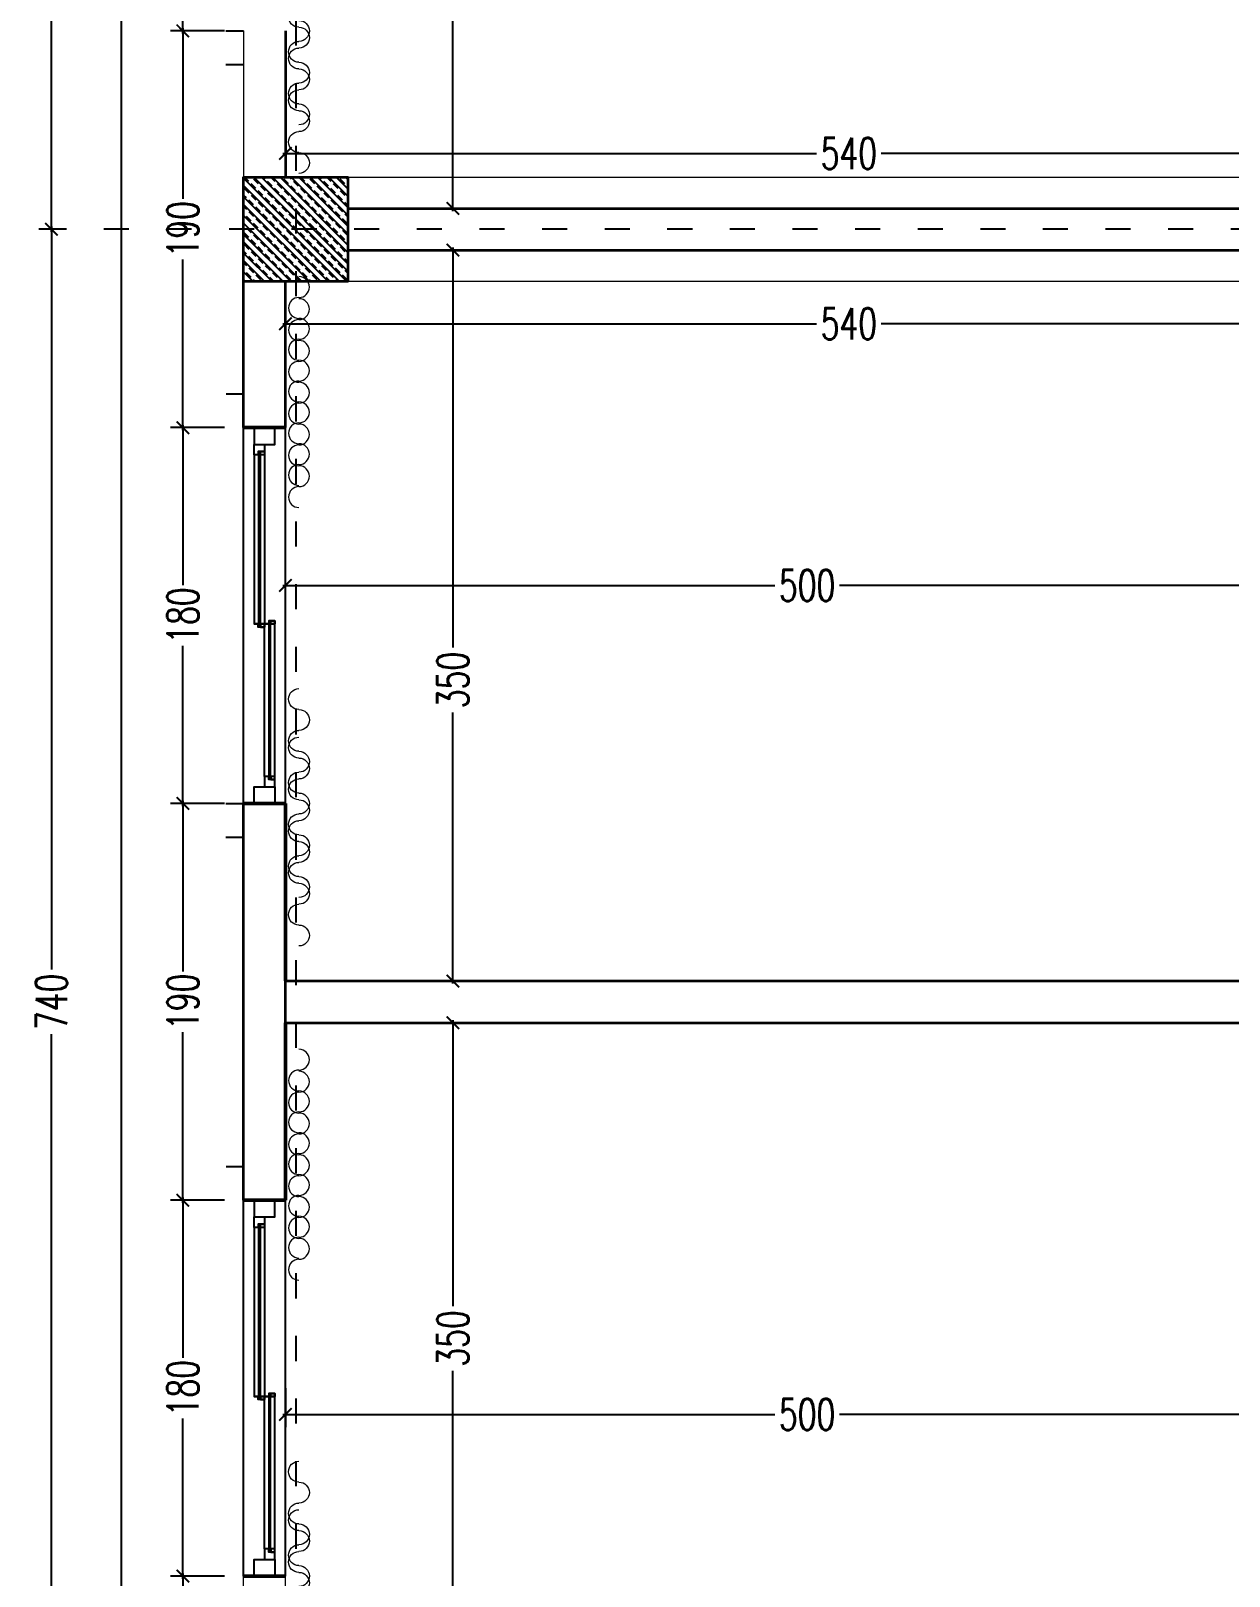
# Model space of a CAD drawing. Header units: centimetres. Extents: x -3207095 to 15275363, y -32656 to 4798027.
# Drawn here: x 693181 to 693756, y 4470093 to 4470833 of the extents above; entities that cross this region are included whole.
import ezdxf

# ---------------------------------------------------------------- set-up
doc = ezdxf.new("R2010")
doc.units = ezdxf.units.CM
doc.linetypes.add('ACAD_ISO03W100', pattern=[30, 12, -18])
doc.linetypes.add('DUZ', pattern=[500, 500])
doc.layers.get('0').update_dxf_attribs({"color": 1, "linetype": 'DUZ'})
for name, color, linetype in [('AGAC', 116, 'Continuous'), ('DIM', 1, 'DUZ'), ('KOLTAR_F', 145, 'Continuous'), ('PEN', 161, 'Continuous'), ('söve', 26, 'DUZ')]:
    doc.layers.add(name, color=color, linetype=linetype)
for name, color, linetype, lineweight in [('cam', 143, 'Continuous', 20), ('DUV', 220, 'Continuous', 50), ('DUVAR', 7, 'Continuous', 35), ('FE_PERDE', 205, 'Continuous', 15), ('gor25', 142, 'Continuous', 25), ('iç duvar', 7, 'Continuous', 50), ('KOLON_F', 3, 'Continuous', 35)]:
    doc.layers.add(name, color=color, linetype=linetype, lineweight=lineweight)
doc.styles.add('DIM', font='ROMANSTW.SHX', dxfattribs={"width": 0.7})
doc.dimstyles.new('1_100', dxfattribs={"dimtxt": 15, "dimasz": 6, "dimexe": 6, "dimexo": 0, "dimgap": 2, "dimtad": 0, "dimdec": 1, "dimzin": 11, "dimdsep": 46, "dimtxsty": 'DIM', "dimblk": 'ARCHTICK', "dimcen": 3, "dimdle": 1.25, "dimclrt": 2, "dimadec": 0, "dimazin": 0, "dimtfac": 1.25, "dimtdec": 1, "dimtix": 1, "dimtofl": 0, "dimtmove": 1, "dimatfit": 3, "dimldrblk": 'ARCHTICK', "dimfxl": 20, "dimfxlon": 1, "dimtolj": 1, "dimtzin": 0, "dimarcsym": 0})
pattern_1 = [(135, (5197695.835, 3810129.321), (-4.4901280605, -4.4901280605), []), (135, (5197695.835, 3810133.811), (-4.4901280605, -4.4901280605), [3.175, -1.5875])]
pattern_2 = [(135, (5198435.835, 3810129.321), (-4.4901280605, -4.4901280605), []), (135, (5198435.835, 3810133.811), (-4.4901280605, -4.4901280605), [3.175, -1.5875])]

# ---------------------------------------------------------------- blocks, each defined once
blk = doc.blocks.new('GEN_BLOCK00601')
at = {"linetype": 'Continuous', "ltscale": 50}
for centre, start, end in [((50, 50), 0, 180), ((250, 50), 0, 180), ((450, 50), 0, 180), ((650, 50), 0, 180), ((850, 50), 0, 180), ((150, 50), 180, 0), ((350, 50), 180, 0), ((550, 50), 180, 0), ((750, 50), 180, 0), ((950, 50), 180, 0)]:
    blk.add_arc(centre, 50, start, end, dxfattribs=at)
for tag in ['Sfb', 'FLOOR']:
    blk.add_attdef(tag, (0, 0), '', height=1)
blk = doc.blocks.new('_ArchTick')
at = {"color": 0, "linetype": 'ByBlock', "const_width": 0.15}
blk.add_lwpolyline([(-0.5, -0.5), (0.5, 0.5)], dxfattribs=at)
blk = doc.blocks.new('*D1066')
at = {"layer": 'Defpoints', "color": 0, "linetype": 'Continuous', "lineweight": 5, "transparency": 16777216}
for p in [(693254.26, 4471012.8), (693283.37, 4471012.8), (693283.37, 4470832.8)]:
    blk.add_point(p, dxfattribs=at)
at = {"layer": 'DIM', "color": 0, "linetype": 'Continuous', "lineweight": -2, "transparency": 16777216}
for p, q in [((693254.26, 4471014.05), (693254.26, 4470937.3)), ((693274.26, 4471012.8), (693248.26, 4471012.8)), ((693254.26, 4470831.55), (693254.26, 4470908.3)), ((693274.26, 4470832.8), (693248.26, 4470832.8))]:
    blk.add_line(p, q, dxfattribs=at)
at = {"layer": 'DIM', "color": 0, "linetype": 'Continuous', "lineweight": -2, "transparency": 16777216, "xscale": 6, "yscale": 6, "zscale": 6}
for p, rotation in [((693254.26, 4471012.8), 90), ((693254.26, 4470832.8), 270)]:
    blk.add_blockref('_ArchTick', p, dxfattribs=dict(at, rotation=rotation))
at = {"layer": 'DIM', "color": 2, "linetype": 'Continuous', "lineweight": 5, "transparency": 16777216, "insert": (693254.26, 4470922.8), "char_height": 15, "attachment_point": 5, "rotation": 90, "style": 'DIM'}
blk.add_mtext('\\A1;180', dxfattribs=at)
blk = doc.blocks.new('*D1067')
at = {"layer": 'Defpoints', "color": 0, "linetype": 'Continuous', "lineweight": 5, "transparency": 16777216}
for p in [(693283.37, 4470832.8), (693254.26, 4470642.8), (693283.37, 4470642.8)]:
    blk.add_point(p, dxfattribs=at)
at = {"layer": 'DIM', "color": 0, "linetype": 'Continuous', "lineweight": -2, "transparency": 16777216}
for p, q in [((693274.26, 4470832.8), (693248.26, 4470832.8)), ((693254.26, 4470834.05), (693254.26, 4470752.3)), ((693254.26, 4470641.55), (693254.26, 4470723.3)), ((693274.26, 4470642.8), (693248.26, 4470642.8))]:
    blk.add_line(p, q, dxfattribs=at)
at = {"layer": 'DIM', "color": 0, "linetype": 'Continuous', "lineweight": -2, "transparency": 16777216, "xscale": 6, "yscale": 6, "zscale": 6}
for p, rotation in [((693254.26, 4470832.8), 90), ((693254.26, 4470642.8), 270)]:
    blk.add_blockref('_ArchTick', p, dxfattribs=dict(at, rotation=rotation))
at = {"layer": 'DIM', "color": 2, "linetype": 'Continuous', "lineweight": 5, "transparency": 16777216, "insert": (693254.26, 4470737.8), "char_height": 15, "attachment_point": 5, "rotation": 90, "style": 'DIM'}
blk.add_mtext('\\A1;190', dxfattribs=at)
blk = doc.blocks.new('*D1068')
at = {"layer": 'Defpoints', "color": 0, "linetype": 'Continuous', "lineweight": 5, "transparency": 16777216}
for p in [(693254.26, 4470642.8), (693283.37, 4470642.8), (693283.37, 4470462.8)]:
    blk.add_point(p, dxfattribs=at)
at = {"layer": 'DIM', "color": 0, "linetype": 'Continuous', "lineweight": -2, "transparency": 16777216}
for p, q in [((693254.26, 4470644.05), (693254.26, 4470567.3)), ((693274.26, 4470642.8), (693248.26, 4470642.8)), ((693254.26, 4470461.55), (693254.26, 4470538.3)), ((693274.26, 4470462.8), (693248.26, 4470462.8))]:
    blk.add_line(p, q, dxfattribs=at)
at = {"layer": 'DIM', "color": 0, "linetype": 'Continuous', "lineweight": -2, "transparency": 16777216, "xscale": 6, "yscale": 6, "zscale": 6}
for p, rotation in [((693254.26, 4470642.8), 90), ((693254.26, 4470462.8), 270)]:
    blk.add_blockref('_ArchTick', p, dxfattribs=dict(at, rotation=rotation))
at = {"layer": 'DIM', "color": 2, "linetype": 'Continuous', "lineweight": 5, "transparency": 16777216, "insert": (693254.26, 4470552.8), "char_height": 15, "attachment_point": 5, "rotation": 90, "style": 'DIM'}
blk.add_mtext('\\A1;180', dxfattribs=at)
blk = doc.blocks.new('*D1069')
at = {"layer": 'Defpoints', "color": 0, "linetype": 'Continuous', "lineweight": 5, "transparency": 16777216}
for p in [(693254.26, 4470462.8), (693283.37, 4470462.8), (693283.37, 4470272.8)]:
    blk.add_point(p, dxfattribs=at)
at = {"layer": 'DIM', "color": 0, "linetype": 'Continuous', "lineweight": -2, "transparency": 16777216}
for p, q in [((693274.26, 4470462.8), (693248.26, 4470462.8)), ((693254.26, 4470464.05), (693254.26, 4470382.3)), ((693254.26, 4470271.55), (693254.26, 4470353.3)), ((693274.26, 4470272.8), (693248.26, 4470272.8))]:
    blk.add_line(p, q, dxfattribs=at)
at = {"layer": 'DIM', "color": 0, "linetype": 'Continuous', "lineweight": -2, "transparency": 16777216, "xscale": 6, "yscale": 6, "zscale": 6}
for p, rotation in [((693254.26, 4470462.8), 90), ((693254.26, 4470272.8), 270)]:
    blk.add_blockref('_ArchTick', p, dxfattribs=dict(at, rotation=rotation))
at = {"layer": 'DIM', "color": 2, "linetype": 'Continuous', "lineweight": 5, "transparency": 16777216, "insert": (693254.26, 4470367.8), "char_height": 15, "attachment_point": 5, "rotation": 90, "style": 'DIM'}
blk.add_mtext('\\A1;190', dxfattribs=at)
blk = doc.blocks.new('*D1070')
at = {"layer": 'Defpoints', "color": 0, "linetype": 'Continuous', "lineweight": 5, "transparency": 16777216}
for p in [(693254.26, 4470272.8), (693283.37, 4470272.8), (693283.37, 4470092.8)]:
    blk.add_point(p, dxfattribs=at)
at = {"layer": 'DIM', "color": 0, "linetype": 'Continuous', "lineweight": -2, "transparency": 16777216}
for p, q in [((693254.26, 4470274.05), (693254.26, 4470197.3)), ((693274.26, 4470272.8), (693248.26, 4470272.8)), ((693254.26, 4470091.55), (693254.26, 4470168.3)), ((693274.26, 4470092.8), (693248.26, 4470092.8))]:
    blk.add_line(p, q, dxfattribs=at)
at = {"layer": 'DIM', "color": 0, "linetype": 'Continuous', "lineweight": -2, "transparency": 16777216, "xscale": 6, "yscale": 6, "zscale": 6}
for p, rotation in [((693254.26, 4470272.8), 90), ((693254.26, 4470092.8), 270)]:
    blk.add_blockref('_ArchTick', p, dxfattribs=dict(at, rotation=rotation))
at = {"layer": 'DIM', "color": 2, "linetype": 'Continuous', "lineweight": 5, "transparency": 16777216, "insert": (693254.26, 4470182.8), "char_height": 15, "attachment_point": 5, "rotation": 90, "style": 'DIM'}
blk.add_mtext('\\A1;180', dxfattribs=at)
blk = doc.blocks.new('*D1071')
at = {"layer": 'Defpoints', "color": 0, "linetype": 'Continuous', "lineweight": 5, "transparency": 16777216}
for p in [(693254.26, 4470092.8), (693283.37, 4470092.8), (693283.37, 4469902.8)]:
    blk.add_point(p, dxfattribs=at)
at = {"layer": 'DIM', "color": 0, "linetype": 'Continuous', "lineweight": -2, "transparency": 16777216}
for p, q in [((693274.26, 4470092.8), (693248.26, 4470092.8)), ((693254.26, 4470094.05), (693254.26, 4470012.3)), ((693254.26, 4469901.55), (693254.26, 4469983.3)), ((693274.26, 4469902.8), (693248.26, 4469902.8))]:
    blk.add_line(p, q, dxfattribs=at)
at = {"layer": 'DIM', "color": 0, "linetype": 'Continuous', "lineweight": -2, "transparency": 16777216, "xscale": 6, "yscale": 6, "zscale": 6}
for p, rotation in [((693254.26, 4470092.8), 90), ((693254.26, 4469902.8), 270)]:
    blk.add_blockref('_ArchTick', p, dxfattribs=dict(at, rotation=rotation))
at = {"layer": 'DIM', "color": 2, "linetype": 'Continuous', "lineweight": 5, "transparency": 16777216, "insert": (693254.26, 4469997.8), "char_height": 15, "attachment_point": 5, "rotation": 90, "style": 'DIM'}
blk.add_mtext('\\A1;190', dxfattribs=at)
blk = doc.blocks.new('*D1077')
at = {"layer": 'Defpoints', "color": 0, "linetype": 'Continuous', "lineweight": 5, "transparency": 16777216}
for p in [(693198.44, 4471477.8), (693191.26, 4470737.8), (693198.44, 4470737.8)]:
    blk.add_point(p, dxfattribs=at)
at = {"layer": 'DIM', "color": 0, "linetype": 'Continuous', "lineweight": -2, "transparency": 16777216}
for p, q in [((693198.44, 4471477.8), (693185.26, 4471477.8)), ((693191.26, 4471479.05), (693191.26, 4471123.3)), ((693191.26, 4470736.55), (693191.26, 4471092.3)), ((693198.44, 4470737.8), (693185.26, 4470737.8))]:
    blk.add_line(p, q, dxfattribs=at)
at = {"layer": 'DIM', "color": 0, "linetype": 'Continuous', "lineweight": -2, "transparency": 16777216, "xscale": 6, "yscale": 6, "zscale": 6}
for p, rotation in [((693191.26, 4471477.8), 90), ((693191.26, 4470737.8), 270)]:
    blk.add_blockref('_ArchTick', p, dxfattribs=dict(at, rotation=rotation))
at = {"layer": 'DIM', "color": 2, "linetype": 'Continuous', "lineweight": 5, "transparency": 16777216, "insert": (693191.26, 4471107.8), "char_height": 15, "attachment_point": 5, "rotation": 90, "style": 'DIM'}
blk.add_mtext('\\A1;740', dxfattribs=at)
blk = doc.blocks.new('*D1078')
at = {"layer": 'Defpoints', "color": 0, "linetype": 'Continuous', "lineweight": 5, "transparency": 16777216}
for p in [(693198.44, 4470737.8), (693191.26, 4469997.8), (693198.44, 4469997.8)]:
    blk.add_point(p, dxfattribs=at)
at = {"layer": 'DIM', "color": 0, "linetype": 'Continuous', "lineweight": -2, "transparency": 16777216}
for p, q in [((693198.44, 4470737.8), (693185.26, 4470737.8)), ((693191.26, 4470739.05), (693191.26, 4470383.3)), ((693191.26, 4469996.55), (693191.26, 4470352.3)), ((693198.44, 4469997.8), (693185.26, 4469997.8))]:
    blk.add_line(p, q, dxfattribs=at)
at = {"layer": 'DIM', "color": 0, "linetype": 'Continuous', "lineweight": -2, "transparency": 16777216, "xscale": 6, "yscale": 6, "zscale": 6}
for p, rotation in [((693191.26, 4470737.8), 90), ((693191.26, 4469997.8), 270)]:
    blk.add_blockref('_ArchTick', p, dxfattribs=dict(at, rotation=rotation))
at = {"layer": 'DIM', "color": 2, "linetype": 'Continuous', "lineweight": 5, "transparency": 16777216, "insert": (693191.26, 4470367.8), "char_height": 15, "attachment_point": 5, "rotation": 90, "style": 'DIM'}
blk.add_mtext('\\A1;740', dxfattribs=at)
blk = doc.blocks.new('*D1081')
at = {"layer": 'Defpoints', "color": 0, "linetype": 'Continuous', "lineweight": 5, "transparency": 16777216}
for p in [(693224.8, 4472542.8), (693248.26, 4472542.8), (693248.26, 4469602.8)]:
    blk.add_point(p, dxfattribs=at)
at = {"layer": 'DIM', "color": 0, "linetype": 'Continuous', "lineweight": -2, "transparency": 16777216}
for p, q in [((693244.8, 4472542.8), (693218.8, 4472542.8)), ((693224.8, 4472544.05), (693224.8, 4471093.3)), ((693224.8, 4469601.55), (693224.8, 4471052.3)), ((693244.8, 4469602.8), (693218.8, 4469602.8))]:
    blk.add_line(p, q, dxfattribs=at)
at = {"layer": 'DIM', "color": 0, "linetype": 'Continuous', "lineweight": -2, "transparency": 16777216, "xscale": 6, "yscale": 6, "zscale": 6}
for p, rotation in [((693224.8, 4472542.8), 90), ((693224.8, 4469602.8), 270)]:
    blk.add_blockref('_ArchTick', p, dxfattribs=dict(at, rotation=rotation))
at = {"layer": 'DIM', "color": 2, "linetype": 'Continuous', "lineweight": 5, "transparency": 16777216, "insert": (693224.8, 4471072.8), "char_height": 15, "attachment_point": 5, "rotation": 90, "style": 'DIM'}
blk.add_mtext('\\A1;2940', dxfattribs=at)
blk = doc.blocks.new('*D1170')
at = {"layer": 'Defpoints', "color": 0, "linetype": 'Continuous', "lineweight": 5, "transparency": 16777216}
for p in [(693333.37, 4471097.8), (693344.2, 4470747.8), (693383.64, 4470747.8)]:
    blk.add_point(p, dxfattribs=at)
at = {"layer": 'DIM', "color": 0, "linetype": 'Continuous', "lineweight": -2, "transparency": 16777216}
for p, q in [((693363.64, 4471097.8), (693389.64, 4471097.8)), ((693383.64, 4471099.05), (693383.64, 4470968.96)), ((693383.64, 4470746.55), (693383.64, 4470937.96)), ((693363.64, 4470747.8), (693389.64, 4470747.8))]:
    blk.add_line(p, q, dxfattribs=at)
at = {"layer": 'DIM', "color": 0, "linetype": 'Continuous', "lineweight": -2, "transparency": 16777216, "xscale": 6, "yscale": 6, "zscale": 6}
for p, rotation in [((693383.64, 4471097.8), 90), ((693383.64, 4470747.8), 270)]:
    blk.add_blockref('_ArchTick', p, dxfattribs=dict(at, rotation=rotation))
at = {"layer": 'DIM', "color": 2, "linetype": 'Continuous', "lineweight": 5, "transparency": 16777216, "insert": (693383.64, 4470953.46), "char_height": 15, "attachment_point": 5, "rotation": 90, "style": 'DIM'}
blk.add_mtext('\\A1;350', dxfattribs=at)
blk = doc.blocks.new('*D1171')
at = {"layer": 'Defpoints', "color": 0, "linetype": 'Continuous', "lineweight": 5, "transparency": 16777216}
for p in [(693344.2, 4470727.8), (693344.2, 4470377.8), (693383.64, 4470377.8)]:
    blk.add_point(p, dxfattribs=at)
at = {"layer": 'DIM', "color": 0, "linetype": 'Continuous', "lineweight": -2, "transparency": 16777216}
for p, q in [((693363.64, 4470727.8), (693389.64, 4470727.8)), ((693383.64, 4470729.05), (693383.64, 4470537.43)), ((693383.64, 4470376.55), (693383.64, 4470506.43)), ((693363.64, 4470377.8), (693389.64, 4470377.8))]:
    blk.add_line(p, q, dxfattribs=at)
at = {"layer": 'DIM', "color": 0, "linetype": 'Continuous', "lineweight": -2, "transparency": 16777216, "xscale": 6, "yscale": 6, "zscale": 6}
for p, rotation in [((693383.64, 4470727.8), 90), ((693383.64, 4470377.8), 270)]:
    blk.add_blockref('_ArchTick', p, dxfattribs=dict(at, rotation=rotation))
at = {"layer": 'DIM', "color": 2, "linetype": 'Continuous', "lineweight": 5, "transparency": 16777216, "insert": (693383.64, 4470521.93), "char_height": 15, "attachment_point": 5, "rotation": 90, "style": 'DIM'}
blk.add_mtext('\\A1;350', dxfattribs=at)
blk = doc.blocks.new('*D1172')
at = {"layer": 'Defpoints', "color": 0, "linetype": 'Continuous', "lineweight": 5, "transparency": 16777216}
for p in [(693344.2, 4470357.8), (693344.2, 4470007.8), (693383.64, 4470007.8)]:
    blk.add_point(p, dxfattribs=at)
at = {"layer": 'DIM', "color": 0, "linetype": 'Continuous', "lineweight": -2, "transparency": 16777216}
for p, q in [((693363.64, 4470357.8), (693389.64, 4470357.8)), ((693383.64, 4470359.05), (693383.64, 4470222.1)), ((693383.64, 4470006.55), (693383.64, 4470191.1)), ((693363.64, 4470007.8), (693389.64, 4470007.8))]:
    blk.add_line(p, q, dxfattribs=at)
at = {"layer": 'DIM', "color": 0, "linetype": 'Continuous', "lineweight": -2, "transparency": 16777216, "xscale": 6, "yscale": 6, "zscale": 6}
for p, rotation in [((693383.64, 4470357.8), 90), ((693383.64, 4470007.8), 270)]:
    blk.add_blockref('_ArchTick', p, dxfattribs=dict(at, rotation=rotation))
at = {"layer": 'DIM', "color": 2, "linetype": 'Continuous', "lineweight": 5, "transparency": 16777216, "insert": (693383.64, 4470206.6), "char_height": 15, "attachment_point": 5, "rotation": 90, "style": 'DIM'}
blk.add_mtext('\\A1;350', dxfattribs=at)
blk = doc.blocks.new('*D1135')
at = {"layer": 'Defpoints', "color": 0, "linetype": 'Continuous', "lineweight": 5, "transparency": 16777216}
for p in [(693303.37, 4470692.58), (693303.37, 4470691.49), (693843.37, 4470693.8)]:
    blk.add_point(p, dxfattribs=at)
at = {"layer": 'DIM', "color": 0, "linetype": 'Continuous', "lineweight": -2, "transparency": 16777216}
for p, q in [((693303.37, 4470691.49), (693303.37, 4470698.58)), ((693302.12, 4470692.58), (693557.87, 4470692.58)), ((693844.62, 4470692.58), (693588.87, 4470692.58)), ((693843.37, 4470693.8), (693843.37, 4470686.58))]:
    blk.add_line(p, q, dxfattribs=at)
at = {"layer": 'DIM', "color": 0, "linetype": 'Continuous', "lineweight": -2, "transparency": 16777216, "xscale": 6, "yscale": 6, "zscale": 6, "rotation": 180}
blk.add_blockref('_ArchTick', (693303.37, 4470692.58), dxfattribs=at)
at = {"layer": 'DIM', "color": 0, "linetype": 'Continuous', "lineweight": -2, "transparency": 16777216, "xscale": 6, "yscale": 6, "zscale": 6}
blk.add_blockref('_ArchTick', (693843.37, 4470692.58), dxfattribs=at)
at = {"layer": 'DIM', "color": 2, "linetype": 'Continuous', "lineweight": 5, "transparency": 16777216, "insert": (693573.37, 4470692.58), "char_height": 15, "attachment_point": 5, "style": 'DIM'}
blk.add_mtext('\\A1;540', dxfattribs=at)
blk = doc.blocks.new('*D1148')
at = {"layer": 'Defpoints', "color": 0, "linetype": 'Continuous', "lineweight": 5, "transparency": 16777216}
for p in [(693303.37, 4470567.22), (693303.37, 4470552.8), (693803.37, 4470552.8)]:
    blk.add_point(p, dxfattribs=at)
at = {"layer": 'DIM', "color": 0, "linetype": 'Continuous', "lineweight": -2, "transparency": 16777216}
for p, q in [((693303.37, 4470552.8), (693303.37, 4470573.22)), ((693803.37, 4470552.8), (693803.37, 4470573.22)), ((693302.12, 4470567.22), (693537.87, 4470567.22)), ((693804.62, 4470567.22), (693568.87, 4470567.22))]:
    blk.add_line(p, q, dxfattribs=at)
at = {"layer": 'DIM', "color": 0, "linetype": 'Continuous', "lineweight": -2, "transparency": 16777216, "xscale": 6, "yscale": 6, "zscale": 6, "rotation": 180}
blk.add_blockref('_ArchTick', (693303.37, 4470567.22), dxfattribs=at)
at = {"layer": 'DIM', "color": 0, "linetype": 'Continuous', "lineweight": -2, "transparency": 16777216, "xscale": 6, "yscale": 6, "zscale": 6}
blk.add_blockref('_ArchTick', (693803.37, 4470567.22), dxfattribs=at)
at = {"layer": 'DIM', "color": 2, "linetype": 'Continuous', "lineweight": 5, "transparency": 16777216, "insert": (693553.37, 4470567.22), "char_height": 15, "attachment_point": 5, "style": 'DIM'}
blk.add_mtext('\\A1;500', dxfattribs=at)
blk = doc.blocks.new('*D1219')
at = {"layer": 'Defpoints', "color": 0, "linetype": 'Continuous', "lineweight": 5, "transparency": 16777216}
for p in [(693303.37, 4470182.8), (693803.37, 4470182.8), (693303.37, 4470170.2)]:
    blk.add_point(p, dxfattribs=at)
at = {"layer": 'DIM', "color": 0, "linetype": 'Continuous', "lineweight": -2, "transparency": 16777216}
for p, q in [((693303.37, 4470182.8), (693303.37, 4470164.2)), ((693803.37, 4470182.8), (693803.37, 4470164.2)), ((693302.12, 4470170.2), (693537.87, 4470170.2)), ((693804.62, 4470170.2), (693568.87, 4470170.2))]:
    blk.add_line(p, q, dxfattribs=at)
at = {"layer": 'DIM', "color": 0, "linetype": 'Continuous', "lineweight": -2, "transparency": 16777216, "xscale": 6, "yscale": 6, "zscale": 6, "rotation": 180}
blk.add_blockref('_ArchTick', (693303.37, 4470170.2), dxfattribs=at)
at = {"layer": 'DIM', "color": 0, "linetype": 'Continuous', "lineweight": -2, "transparency": 16777216, "xscale": 6, "yscale": 6, "zscale": 6}
blk.add_blockref('_ArchTick', (693803.37, 4470170.2), dxfattribs=at)
at = {"layer": 'DIM', "color": 2, "linetype": 'Continuous', "lineweight": 5, "transparency": 16777216, "insert": (693553.37, 4470170.2), "char_height": 15, "attachment_point": 5, "style": 'DIM'}
blk.add_mtext('\\A1;500', dxfattribs=at)
blk = doc.blocks.new('*D1166')
at = {"layer": 'Defpoints', "color": 0, "linetype": 'Continuous', "lineweight": 5, "transparency": 16777216}
for p in [(693303.37, 4470774.14), (693303.37, 4470774.14), (693843.37, 4470774.14)]:
    blk.add_point(p, dxfattribs=at)
at = {"layer": 'DIM', "color": 0, "linetype": 'Continuous', "lineweight": -2, "transparency": 16777216}
for p, q in [((693303.37, 4470774.14), (693303.37, 4470780.14)), ((693843.37, 4470774.14), (693843.37, 4470780.14)), ((693302.12, 4470774.14), (693557.87, 4470774.14)), ((693844.62, 4470774.14), (693588.87, 4470774.14))]:
    blk.add_line(p, q, dxfattribs=at)
at = {"layer": 'DIM', "color": 0, "linetype": 'Continuous', "lineweight": -2, "transparency": 16777216, "xscale": 6, "yscale": 6, "zscale": 6, "rotation": 180}
blk.add_blockref('_ArchTick', (693303.37, 4470774.14), dxfattribs=at)
at = {"layer": 'DIM', "color": 0, "linetype": 'Continuous', "lineweight": -2, "transparency": 16777216, "xscale": 6, "yscale": 6, "zscale": 6}
blk.add_blockref('_ArchTick', (693843.37, 4470774.14), dxfattribs=at)
at = {"layer": 'DIM', "color": 2, "linetype": 'Continuous', "lineweight": 5, "transparency": 16777216, "insert": (693573.37, 4470774.14), "char_height": 15, "attachment_point": 5, "style": 'DIM'}
blk.add_mtext('\\A1;540', dxfattribs=at)

msp = doc.modelspace()

# ---------------------------------------------------------------- hatches: boundary and pattern name
at = {"layer": 'KOLTAR_F'}
h = msp.add_hatch(dxfattribs=at)
h.set_pattern_fill('ANSI33', color=256, angle=90, style=0)
h.set_pattern_definition(pattern_1)
h.paths.add_polyline_path([(693283.37, 4470712.8), (693283.37, 4470762.8), (693333.37, 4470762.8), (693333.37, 4470712.8)])
h = msp.add_hatch(dxfattribs=at)
h.set_pattern_fill('ANSI33', color=256, angle=90, style=0)
h.set_pattern_definition(pattern_1)
h.paths.add_polyline_path([(693283.37, 4470712.8), (693283.37, 4470762.8), (693333.37, 4470762.8), (693333.37, 4470712.8)])
h = msp.add_hatch(dxfattribs=at)
h.set_pattern_fill('ANSI33', color=256, angle=90, style=0)
h.set_pattern_definition(pattern_2)
h.paths.add_polyline_path([(693283.37, 4470712.8), (693283.37, 4470762.8), (693333.37, 4470762.8), (693333.37, 4470712.8)])
h = msp.add_hatch(dxfattribs=at)
h.set_pattern_fill('ANSI33', color=256, angle=90, style=0)
h.set_pattern_definition(pattern_2)
h.paths.add_polyline_path([(693283.37, 4470712.8), (693283.37, 4470762.8), (693333.37, 4470762.8), (693333.37, 4470712.8)])
h = msp.add_hatch(dxfattribs=at)
h.set_pattern_fill('ANSI33', color=256, angle=90, style=0)
h.set_pattern_definition(pattern_2)
h.paths.add_polyline_path([(693283.37, 4470712.8), (693283.37, 4470762.8), (693333.37, 4470762.8), (693333.37, 4470712.8)])
h = msp.add_hatch(dxfattribs=at)
h.set_pattern_fill('ANSI33', color=256, angle=90, style=0)
h.set_pattern_definition(pattern_2)
h.paths.add_polyline_path([(693283.37, 4470712.8), (693283.37, 4470762.8), (693333.37, 4470762.8), (693333.37, 4470712.8)])

# ---------------------------------------------------------------- linework, layer by layer
at = {"color": 232, "linetype": 'ACAD_ISO03W100'}
for p, q in [((693308.37, 4472637.8), (693308.37, 4469507.8)), ((697128.37, 4470737.8), (693188.37, 4470737.8))]:
    msp.add_line(p, q, dxfattribs=at)
at = {"layer": 'AGAC'}
for p, q in [((693283.37, 4470462.8), (693283.37, 4470642.8)), ((693283.37, 4470462.8), (693283.37, 4470642.8)), ((693283.37, 4470462.8), (693283.37, 4470642.8)), ((693303.37, 4470462.8), (693303.37, 4470642.8)), ((693303.37, 4470462.8), (693303.37, 4470642.8)), ((693303.37, 4470462.8), (693303.37, 4470642.8)), ((693283.37, 4470092.8), (693283.37, 4470272.8)), ((693283.37, 4470092.8), (693283.37, 4470272.8)), ((693283.37, 4470092.8), (693283.37, 4470272.8)), ((693303.37, 4470092.8), (693303.37, 4470272.8)), ((693303.37, 4470092.8), (693303.37, 4470272.8)), ((693303.37, 4470092.8), (693303.37, 4470272.8))]:
    msp.add_line(p, q, dxfattribs=at)
at = {"layer": 'cam'}
for p, q in [((693290.37, 4470631.3), (693290.37, 4470547.3)), ((693290.37, 4470631.3), (693290.37, 4470547.3)), ((693290.37, 4470631.3), (693290.37, 4470547.3)), ((693290.87, 4470631.3), (693290.87, 4470547.3)), ((693290.87, 4470631.3), (693290.87, 4470547.3)), ((693290.87, 4470631.3), (693290.87, 4470547.3)), ((693291.37, 4470631.3), (693291.37, 4470547.3)), ((693291.37, 4470631.3), (693291.37, 4470547.3)), ((693291.37, 4470631.3), (693291.37, 4470547.3)), ((693295.37, 4470474.3), (693295.37, 4470550.3)), ((693295.37, 4470474.3), (693295.37, 4470550.3)), ((693295.37, 4470474.3), (693295.37, 4470550.3)), ((693295.87, 4470474.3), (693295.87, 4470550.3)), ((693295.87, 4470474.3), (693295.87, 4470550.3)), ((693295.87, 4470474.3), (693295.87, 4470550.3)), ((693296.37, 4470474.3), (693296.37, 4470550.3)), ((693296.37, 4470474.3), (693296.37, 4470550.3)), ((693296.37, 4470474.3), (693296.37, 4470550.3)), ((693290.37, 4470261.3), (693290.37, 4470177.3)), ((693290.37, 4470261.3), (693290.37, 4470177.3)), ((693290.37, 4470261.3), (693290.37, 4470177.3)), ((693290.87, 4470261.3), (693290.87, 4470177.3)), ((693290.87, 4470261.3), (693290.87, 4470177.3)), ((693290.87, 4470261.3), (693290.87, 4470177.3)), ((693291.37, 4470261.3), (693291.37, 4470177.3)), ((693291.37, 4470261.3), (693291.37, 4470177.3)), ((693291.37, 4470261.3), (693291.37, 4470177.3)), ((693295.37, 4470104.3), (693295.37, 4470180.3)), ((693295.37, 4470104.3), (693295.37, 4470180.3)), ((693295.37, 4470104.3), (693295.37, 4470180.3)), ((693295.87, 4470104.3), (693295.87, 4470180.3)), ((693295.87, 4470104.3), (693295.87, 4470180.3)), ((693295.87, 4470104.3), (693295.87, 4470180.3)), ((693296.37, 4470104.3), (693296.37, 4470180.3)), ((693296.37, 4470104.3), (693296.37, 4470180.3)), ((693296.37, 4470104.3), (693296.37, 4470180.3))]:
    msp.add_line(p, q, dxfattribs=at)
at = {"layer": 'DUV'}
for p, q in [((693303.37, 4470642.8), (693283.37, 4470642.8)), ((693303.37, 4470642.8), (693283.37, 4470642.8)), ((693303.37, 4470642.8), (693283.37, 4470642.8)), ((693303.37, 4470642.8), (693283.37, 4470642.8)), ((693303.37, 4470642.8), (693283.37, 4470642.8)), ((693303.37, 4470462.8), (693283.37, 4470462.8)), ((693303.37, 4470462.8), (693283.37, 4470462.8)), ((693303.37, 4470462.8), (693283.37, 4470462.8)), ((693303.37, 4470462.8), (693283.37, 4470462.8)), ((693303.37, 4470462.8), (693283.37, 4470462.8)), ((693303.37, 4470462.8), (693303.37, 4470377.8)), ((693303.37, 4470272.8), (693303.37, 4470357.8)), ((693303.37, 4470272.8), (693283.37, 4470272.8)), ((693303.37, 4470272.8), (693283.37, 4470272.8)), ((693303.37, 4470272.8), (693283.37, 4470272.8)), ((693303.37, 4470272.8), (693283.37, 4470272.8)), ((693303.37, 4470272.8), (693283.37, 4470272.8)), ((693303.37, 4470272.8), (693283.37, 4470272.8)), ((693303.37, 4470272.8), (693283.37, 4470272.8)), ((693303.37, 4470092.8), (693283.37, 4470092.8)), ((693303.37, 4470092.8), (693283.37, 4470092.8)), ((693303.37, 4470092.8), (693283.37, 4470092.8)), ((693303.37, 4470092.8), (693283.37, 4470092.8)), ((693303.37, 4470092.8), (693283.37, 4470092.8)), ((693303.37, 4470092.8), (693283.37, 4470092.8)), ((693303.37, 4470092.8), (693283.37, 4470092.8))]:
    msp.add_line(p, q, dxfattribs=at)
at = {"layer": 'DUVAR'}
for p, q in [((693303.37, 4470832.8), (693303.37, 4470762.8)), ((693303.37, 4470832.8), (693303.37, 4470762.8)), ((693333.37, 4470747.8), (693803.37, 4470747.8)), ((693333.37, 4470727.8), (693803.37, 4470727.8)), ((693283.37, 4470642.8), (693283.37, 4470712.8)), ((693283.37, 4470642.8), (693283.37, 4470712.8)), ((693303.37, 4470642.8), (693303.37, 4470712.8)), ((693303.37, 4470642.8), (693303.37, 4470712.8)), ((693303.37, 4470642.8), (693283.37, 4470642.8)), ((693303.37, 4470642.8), (693283.37, 4470642.8)), ((693303.37, 4470642.8), (693283.37, 4470642.8)), ((693303.37, 4470462.8), (693283.37, 4470462.8)), ((693283.37, 4470272.8), (693283.37, 4470462.8)), ((693303.37, 4470462.8), (693283.37, 4470462.8)), ((693283.37, 4470272.8), (693283.37, 4470462.8)), ((693303.37, 4470462.8), (693283.37, 4470462.8)), ((693303.37, 4470272.8), (693303.37, 4470462.8)), ((693303.37, 4470272.8), (693303.37, 4470462.8)), ((693303.37, 4470377.8), (693303.37, 4470462.8)), ((693303.37, 4470377.8), (693803.37, 4470377.8)), ((693303.37, 4470357.8), (693803.37, 4470357.8)), ((693303.37, 4470357.8), (693303.37, 4470272.8)), ((693303.37, 4470272.8), (693283.37, 4470272.8)), ((693303.37, 4470272.8), (693283.37, 4470272.8)), ((693303.37, 4470272.8), (693283.37, 4470272.8)), ((693303.37, 4470092.8), (693283.37, 4470092.8)), ((693303.37, 4470092.8), (693283.37, 4470092.8)), ((693303.37, 4470092.8), (693283.37, 4470092.8))]:
    msp.add_line(p, q, dxfattribs=at)
at = {"layer": 'gor25'}
for p, q in [((693288.37, 4470629.8), (693288.37, 4470548.8)), ((693288.37, 4470629.8), (693288.37, 4470548.8)), ((693288.37, 4470629.8), (693288.37, 4470548.8)), ((693293.37, 4470629.8), (693293.37, 4470548.8)), ((693293.37, 4470629.8), (693293.37, 4470548.8)), ((693293.37, 4470629.8), (693293.37, 4470548.8)), ((693293.37, 4470475.8), (693293.37, 4470548.8)), ((693293.37, 4470475.8), (693293.37, 4470548.8)), ((693293.37, 4470475.8), (693293.37, 4470548.8)), ((693298.37, 4470475.8), (693298.37, 4470548.8)), ((693298.37, 4470475.8), (693298.37, 4470548.8)), ((693298.37, 4470475.8), (693298.37, 4470548.8)), ((693288.37, 4470259.8), (693288.37, 4470178.8)), ((693288.37, 4470259.8), (693288.37, 4470178.8)), ((693288.37, 4470259.8), (693288.37, 4470178.8)), ((693293.37, 4470259.8), (693293.37, 4470178.8)), ((693293.37, 4470259.8), (693293.37, 4470178.8)), ((693293.37, 4470259.8), (693293.37, 4470178.8)), ((693293.37, 4470105.8), (693293.37, 4470178.8)), ((693293.37, 4470105.8), (693293.37, 4470178.8)), ((693293.37, 4470105.8), (693293.37, 4470178.8)), ((693298.37, 4470105.8), (693298.37, 4470178.8)), ((693298.37, 4470105.8), (693298.37, 4470178.8)), ((693298.37, 4470105.8), (693298.37, 4470178.8))]:
    msp.add_line(p, q, dxfattribs=at)
at = {"layer": 'iç duvar', "color": 7, "lineweight": 18}
for p, q in [((693283.37, 4470832.8), (693283.37, 4470762.8)), ((693283.37, 4470832.8), (693283.37, 4470762.8)), ((693283.37, 4470832.8), (693283.37, 4470762.8)), ((693303.37, 4470832.8), (693303.37, 4470762.8)), ((693283.37, 4470642.8), (693283.37, 4470712.8)), ((693303.37, 4470642.8), (693303.37, 4470712.8)), ((693283.37, 4470272.8), (693283.37, 4470462.8)), ((693283.37, 4469902.8), (693283.37, 4470092.8)), ((693303.37, 4469902.8), (693303.37, 4470092.8))]:
    msp.add_line(p, q, dxfattribs=at)
at = {"layer": 'iç duvar', "color": 252, "linetype": 'Continuous', "lineweight": 5, "true_color": 0x939598}
for p, q in [((693333.37, 4470762.8), (693803.37, 4470762.8)), ((693803.37, 4470712.8), (693333.37, 4470712.8))]:
    msp.add_line(p, q, dxfattribs=at)
at = {"layer": 'KOLON_F'}
msp.add_lwpolyline([(693283.37, 4470712.8), (693283.37, 4470762.8), (693333.37, 4470762.8), (693333.37, 4470712.8)], close=True, dxfattribs=at)
msp.add_lwpolyline([(693283.37, 4470712.8), (693283.37, 4470762.8), (693333.37, 4470762.8), (693333.37, 4470712.8)], close=True, dxfattribs=at)
msp.add_lwpolyline([(693283.37, 4470712.8), (693283.37, 4470762.8), (693333.37, 4470762.8), (693333.37, 4470712.8)], close=True, dxfattribs=at)
msp.add_lwpolyline([(693283.37, 4470712.8), (693283.37, 4470762.8), (693333.37, 4470762.8), (693333.37, 4470712.8)], close=True, dxfattribs=at)
msp.add_lwpolyline([(693283.37, 4470712.8), (693283.37, 4470762.8), (693333.37, 4470762.8), (693333.37, 4470712.8)], close=True, dxfattribs=at)
msp.add_lwpolyline([(693283.37, 4470712.8), (693283.37, 4470762.8), (693333.37, 4470762.8), (693333.37, 4470712.8)], close=True, dxfattribs=at)
at = {"layer": 'PEN'}
for points in [[(693288.37, 4470634.8), (693288.37, 4470634.8), (693298.37, 4470634.8), (693298.37, 4470642.8), (693298.37, 4470642.8), (693288.37, 4470642.8), (693288.37, 4470642.8), (693288.37, 4470642.8), (693288.37, 4470634.8)], [(693288.37, 4470634.8), (693288.37, 4470634.8), (693298.37, 4470634.8), (693298.37, 4470642.8), (693298.37, 4470642.8), (693288.37, 4470642.8), (693288.37, 4470642.8), (693288.37, 4470642.8), (693288.37, 4470634.8)], [(693288.37, 4470634.8), (693288.37, 4470634.8), (693298.37, 4470634.8), (693298.37, 4470642.8), (693298.37, 4470642.8), (693288.37, 4470642.8), (693288.37, 4470642.8), (693288.37, 4470642.8), (693288.37, 4470634.8)], [(693288.37, 4470634.8), (693288.37, 4470634.8), (693293.37, 4470634.8), (693293.37, 4470631.3), (693291.37, 4470631.3), (693290.37, 4470631.3), (693290.37, 4470629.8), (693288.37, 4470629.8), (693288.37, 4470634.8)], [(693288.37, 4470634.8), (693288.37, 4470634.8), (693293.37, 4470634.8), (693293.37, 4470631.3), (693291.37, 4470631.3), (693290.37, 4470631.3), (693290.37, 4470629.8), (693288.37, 4470629.8), (693288.37, 4470634.8)], [(693288.37, 4470634.8), (693288.37, 4470634.8), (693293.37, 4470634.8), (693293.37, 4470631.3), (693291.37, 4470631.3), (693290.37, 4470631.3), (693290.37, 4470629.8), (693288.37, 4470629.8), (693288.37, 4470634.8)], [(693293.37, 4470631.3), (693293.37, 4470629.8), (693291.37, 4470629.8), (693291.37, 4470631.3)], [(693293.37, 4470631.3), (693293.37, 4470629.8), (693291.37, 4470629.8), (693291.37, 4470631.3)], [(693293.37, 4470631.3), (693293.37, 4470629.8), (693291.37, 4470629.8), (693291.37, 4470631.3)], [(693288.37, 4470548.8), (693288.37, 4470548.8), (693293.37, 4470548.8), (693293.37, 4470547.3), (693291.37, 4470547.3), (693290.37, 4470547.3), (693290.37, 4470548.8), (693288.37, 4470548.8), (693288.37, 4470548.8)], [(693288.37, 4470548.8), (693288.37, 4470548.8), (693293.37, 4470548.8), (693293.37, 4470547.3), (693291.37, 4470547.3), (693290.37, 4470547.3), (693290.37, 4470548.8), (693288.37, 4470548.8), (693288.37, 4470548.8)], [(693288.37, 4470548.8), (693288.37, 4470548.8), (693293.37, 4470548.8), (693293.37, 4470547.3), (693291.37, 4470547.3), (693290.37, 4470547.3), (693290.37, 4470548.8), (693288.37, 4470548.8), (693288.37, 4470548.8)], [(693293.37, 4470547.3), (693293.37, 4470548.8), (693291.37, 4470548.8), (693291.37, 4470547.3)], [(693293.37, 4470547.3), (693293.37, 4470548.8), (693291.37, 4470548.8), (693291.37, 4470547.3)], [(693293.37, 4470547.3), (693293.37, 4470548.8), (693291.37, 4470548.8), (693291.37, 4470547.3)], [(693293.37, 4470548.8), (693293.37, 4470548.8), (693298.37, 4470548.8), (693298.37, 4470550.3), (693296.37, 4470550.3), (693295.37, 4470550.3), (693295.37, 4470548.8), (693293.37, 4470548.8), (693293.37, 4470548.8)], [(693293.37, 4470548.8), (693293.37, 4470548.8), (693298.37, 4470548.8), (693298.37, 4470550.3), (693296.37, 4470550.3), (693295.37, 4470550.3), (693295.37, 4470548.8), (693293.37, 4470548.8), (693293.37, 4470548.8)], [(693293.37, 4470548.8), (693293.37, 4470548.8), (693298.37, 4470548.8), (693298.37, 4470550.3), (693296.37, 4470550.3), (693295.37, 4470550.3), (693295.37, 4470548.8), (693293.37, 4470548.8), (693293.37, 4470548.8)], [(693298.37, 4470550.3), (693298.37, 4470548.8), (693296.37, 4470548.8), (693296.37, 4470550.3)], [(693298.37, 4470550.3), (693298.37, 4470548.8), (693296.37, 4470548.8), (693296.37, 4470550.3)], [(693298.37, 4470550.3), (693298.37, 4470548.8), (693296.37, 4470548.8), (693296.37, 4470550.3)], [(693293.37, 4470470.8), (693293.37, 4470470.8), (693298.37, 4470470.8), (693298.37, 4470474.3), (693296.37, 4470474.3), (693295.37, 4470474.3), (693295.37, 4470475.8), (693293.37, 4470475.8), (693293.37, 4470470.8)], [(693293.37, 4470470.8), (693293.37, 4470470.8), (693298.37, 4470470.8), (693298.37, 4470474.3), (693296.37, 4470474.3), (693295.37, 4470474.3), (693295.37, 4470475.8), (693293.37, 4470475.8), (693293.37, 4470470.8)], [(693293.37, 4470470.8), (693293.37, 4470470.8), (693298.37, 4470470.8), (693298.37, 4470474.3), (693296.37, 4470474.3), (693295.37, 4470474.3), (693295.37, 4470475.8), (693293.37, 4470475.8), (693293.37, 4470470.8)], [(693298.37, 4470474.3), (693298.37, 4470475.8), (693296.37, 4470475.8), (693296.37, 4470474.3)], [(693298.37, 4470474.3), (693298.37, 4470475.8), (693296.37, 4470475.8), (693296.37, 4470474.3)], [(693298.37, 4470474.3), (693298.37, 4470475.8), (693296.37, 4470475.8), (693296.37, 4470474.3)], [(693288.37, 4470470.8), (693288.37, 4470470.8), (693298.37, 4470470.8), (693298.37, 4470462.8), (693298.37, 4470462.8), (693288.37, 4470462.8), (693288.37, 4470462.8), (693288.37, 4470462.8), (693288.37, 4470470.8)], [(693288.37, 4470470.8), (693288.37, 4470470.8), (693298.37, 4470470.8), (693298.37, 4470462.8), (693298.37, 4470462.8), (693288.37, 4470462.8), (693288.37, 4470462.8), (693288.37, 4470462.8), (693288.37, 4470470.8)], [(693288.37, 4470470.8), (693288.37, 4470470.8), (693298.37, 4470470.8), (693298.37, 4470462.8), (693298.37, 4470462.8), (693288.37, 4470462.8), (693288.37, 4470462.8), (693288.37, 4470462.8), (693288.37, 4470470.8)], [(693288.37, 4470264.8), (693288.37, 4470264.8), (693298.37, 4470264.8), (693298.37, 4470272.8), (693298.37, 4470272.8), (693288.37, 4470272.8), (693288.37, 4470272.8), (693288.37, 4470272.8), (693288.37, 4470264.8)], [(693288.37, 4470264.8), (693288.37, 4470264.8), (693298.37, 4470264.8), (693298.37, 4470272.8), (693298.37, 4470272.8), (693288.37, 4470272.8), (693288.37, 4470272.8), (693288.37, 4470272.8), (693288.37, 4470264.8)], [(693288.37, 4470264.8), (693288.37, 4470264.8), (693298.37, 4470264.8), (693298.37, 4470272.8), (693298.37, 4470272.8), (693288.37, 4470272.8), (693288.37, 4470272.8), (693288.37, 4470272.8), (693288.37, 4470264.8)], [(693288.37, 4470264.8), (693288.37, 4470264.8), (693293.37, 4470264.8), (693293.37, 4470261.3), (693291.37, 4470261.3), (693290.37, 4470261.3), (693290.37, 4470259.8), (693288.37, 4470259.8), (693288.37, 4470264.8)], [(693288.37, 4470264.8), (693288.37, 4470264.8), (693293.37, 4470264.8), (693293.37, 4470261.3), (693291.37, 4470261.3), (693290.37, 4470261.3), (693290.37, 4470259.8), (693288.37, 4470259.8), (693288.37, 4470264.8)], [(693288.37, 4470264.8), (693288.37, 4470264.8), (693293.37, 4470264.8), (693293.37, 4470261.3), (693291.37, 4470261.3), (693290.37, 4470261.3), (693290.37, 4470259.8), (693288.37, 4470259.8), (693288.37, 4470264.8)], [(693293.37, 4470261.3), (693293.37, 4470259.8), (693291.37, 4470259.8), (693291.37, 4470261.3)], [(693293.37, 4470261.3), (693293.37, 4470259.8), (693291.37, 4470259.8), (693291.37, 4470261.3)], [(693293.37, 4470261.3), (693293.37, 4470259.8), (693291.37, 4470259.8), (693291.37, 4470261.3)], [(693288.37, 4470178.8), (693288.37, 4470178.8), (693293.37, 4470178.8), (693293.37, 4470177.3), (693291.37, 4470177.3), (693290.37, 4470177.3), (693290.37, 4470178.8), (693288.37, 4470178.8), (693288.37, 4470178.8)], [(693288.37, 4470178.8), (693288.37, 4470178.8), (693293.37, 4470178.8), (693293.37, 4470177.3), (693291.37, 4470177.3), (693290.37, 4470177.3), (693290.37, 4470178.8), (693288.37, 4470178.8), (693288.37, 4470178.8)], [(693288.37, 4470178.8), (693288.37, 4470178.8), (693293.37, 4470178.8), (693293.37, 4470177.3), (693291.37, 4470177.3), (693290.37, 4470177.3), (693290.37, 4470178.8), (693288.37, 4470178.8), (693288.37, 4470178.8)], [(693293.37, 4470177.3), (693293.37, 4470178.8), (693291.37, 4470178.8), (693291.37, 4470177.3)], [(693293.37, 4470177.3), (693293.37, 4470178.8), (693291.37, 4470178.8), (693291.37, 4470177.3)], [(693293.37, 4470177.3), (693293.37, 4470178.8), (693291.37, 4470178.8), (693291.37, 4470177.3)], [(693293.37, 4470178.8), (693293.37, 4470178.8), (693298.37, 4470178.8), (693298.37, 4470180.3), (693296.37, 4470180.3), (693295.37, 4470180.3), (693295.37, 4470178.8), (693293.37, 4470178.8), (693293.37, 4470178.8)], [(693293.37, 4470178.8), (693293.37, 4470178.8), (693298.37, 4470178.8), (693298.37, 4470180.3), (693296.37, 4470180.3), (693295.37, 4470180.3), (693295.37, 4470178.8), (693293.37, 4470178.8), (693293.37, 4470178.8)], [(693293.37, 4470178.8), (693293.37, 4470178.8), (693298.37, 4470178.8), (693298.37, 4470180.3), (693296.37, 4470180.3), (693295.37, 4470180.3), (693295.37, 4470178.8), (693293.37, 4470178.8), (693293.37, 4470178.8)], [(693298.37, 4470180.3), (693298.37, 4470178.8), (693296.37, 4470178.8), (693296.37, 4470180.3)], [(693298.37, 4470180.3), (693298.37, 4470178.8), (693296.37, 4470178.8), (693296.37, 4470180.3)], [(693298.37, 4470180.3), (693298.37, 4470178.8), (693296.37, 4470178.8), (693296.37, 4470180.3)], [(693293.37, 4470100.8), (693293.37, 4470100.8), (693298.37, 4470100.8), (693298.37, 4470104.3), (693296.37, 4470104.3), (693295.37, 4470104.3), (693295.37, 4470105.8), (693293.37, 4470105.8), (693293.37, 4470100.8)], [(693293.37, 4470100.8), (693293.37, 4470100.8), (693298.37, 4470100.8), (693298.37, 4470104.3), (693296.37, 4470104.3), (693295.37, 4470104.3), (693295.37, 4470105.8), (693293.37, 4470105.8), (693293.37, 4470100.8)], [(693293.37, 4470100.8), (693293.37, 4470100.8), (693298.37, 4470100.8), (693298.37, 4470104.3), (693296.37, 4470104.3), (693295.37, 4470104.3), (693295.37, 4470105.8), (693293.37, 4470105.8), (693293.37, 4470100.8)], [(693298.37, 4470104.3), (693298.37, 4470105.8), (693296.37, 4470105.8), (693296.37, 4470104.3)], [(693298.37, 4470104.3), (693298.37, 4470105.8), (693296.37, 4470105.8), (693296.37, 4470104.3)], [(693298.37, 4470104.3), (693298.37, 4470105.8), (693296.37, 4470105.8), (693296.37, 4470104.3)], [(693288.37, 4470100.8), (693288.37, 4470100.8), (693298.37, 4470100.8), (693298.37, 4470092.8), (693298.37, 4470092.8), (693288.37, 4470092.8), (693288.37, 4470092.8), (693288.37, 4470092.8), (693288.37, 4470100.8)], [(693288.37, 4470100.8), (693288.37, 4470100.8), (693298.37, 4470100.8), (693298.37, 4470092.8), (693298.37, 4470092.8), (693288.37, 4470092.8), (693288.37, 4470092.8), (693288.37, 4470092.8), (693288.37, 4470100.8)], [(693288.37, 4470100.8), (693288.37, 4470100.8), (693298.37, 4470100.8), (693298.37, 4470092.8), (693298.37, 4470092.8), (693288.37, 4470092.8), (693288.37, 4470092.8), (693288.37, 4470092.8), (693288.37, 4470100.8)]]:
    msp.add_lwpolyline(points, close=True, dxfattribs=at)
at = {"layer": 'söve'}
for p, q in [((693274.79, 4470832.8), (693283.37, 4470832.8)), ((693274.79, 4470816.67), (693283.37, 4470816.67)), ((693274.79, 4470816.67), (693283.37, 4470816.67)), ((693274.99, 4470658.93), (693283.37, 4470658.93)), ((693274.99, 4470658.93), (693283.37, 4470658.93)), ((693274.79, 4470462.8), (693283.37, 4470462.8)), ((693274.79, 4470462.8), (693283.37, 4470462.8)), ((693274.79, 4470446.67), (693283.37, 4470446.67)), ((693274.79, 4470446.67), (693283.37, 4470446.67)), ((693274.99, 4470288.93), (693283.37, 4470288.93))]:
    msp.add_line(p, q, dxfattribs=at)

# ---------------------------------------------------------------- block references
at = {"layer": 'FE_PERDE', "yscale": 0.10000020265579, "zscale": 0.10000020265579, "rotation": 270}
for p, xscale in [((693304.87, 4470787.8), -0.10000020265579), ((693304.87, 4470704.54), 0.10000020265579), ((693304.87, 4470417.8), -0.10000020265579), ((693304.87, 4470334.54), 0.10000020265579), ((693304.87, 4470047.8), -0.10000020265579)]:
    msp.add_blockref('GEN_BLOCK00601', p, dxfattribs=dict(at, xscale=xscale))
at = {"layer": 'FE_PERDE', "extrusion": (0, 0, -1), "yscale": 0.10000020265579, "zscale": -0.10000020265579}
for p, xscale, rotation in [((-693304.87, 4470764.57), 0.10000020265579, 90), ((-693304.87, 4470764.57), 0.10000020265579, 90.00000000000001), ((-693304.87, 4470715.12), -0.10000020265579, 90), ((-693304.87, 4470715.12), -0.10000020265579, 90), ((-693304.87, 4470394.57), 0.10000020265579, 90.00000000000001), ((-693304.87, 4470345.12), -0.10000020265579, 90), ((-693304.87, 4470024.57), 0.10000020265579, 90), ((-693304.87, 4470024.57), 0.10000020265579, 90.00000000000001)]:
    msp.add_blockref('GEN_BLOCK00601', p, dxfattribs=dict(at, xscale=xscale, rotation=rotation))

# ---------------------------------------------------------------- dimensions: what is measured, and where the dimension line sits
at = {"layer": 'DIM', "linetype": 'Continuous', "lineweight": 5}
for base, p1, p2, picture, middle in [((693224.8, 4472542.8), (693248.26, 4469602.8), (693248.26, 4472542.8), '*D1081', (693224.8, 4471072.8)), ((693191.26, 4470737.8), (693198.44, 4471477.8), (693198.44, 4470737.8), '*D1077', (693191.26, 4471107.8)), ((693254.26, 4471012.8), (693283.37, 4470832.8), (693283.37, 4471012.8), '*D1066', (693254.26, 4470922.8)), ((693254.26, 4470642.8), (693283.37, 4470832.8), (693283.37, 4470642.8), '*D1067', (693254.26, 4470737.8)), ((693191.26, 4469997.8), (693198.44, 4470737.8), (693198.44, 4469997.8), '*D1078', (693191.26, 4470367.8)), ((693254.26, 4470642.8), (693283.37, 4470462.8), (693283.37, 4470642.8), '*D1068', (693254.26, 4470552.8)), ((693254.26, 4470462.8), (693283.37, 4470272.8), (693283.37, 4470462.8), '*D1069', (693254.26, 4470367.8)), ((693254.26, 4470272.8), (693283.37, 4470092.8), (693283.37, 4470272.8), '*D1070', (693254.26, 4470182.8)), ((693254.26, 4470092.8), (693283.37, 4469902.8), (693283.37, 4470092.8), '*D1071', (693254.26, 4469997.8))]:
    dim = msp.add_linear_dim(base=base, p1=p1, p2=p2, angle=90, dimstyle='1_100', dxfattribs=at)
    dim.commit()
    dim.dimension.update_dxf_attribs({"geometry": picture, "text_midpoint": middle})
for base, p1, p2, picture, middle in [((693383.64, 4470747.8), (693333.37, 4471097.8), (693344.2, 4470747.8), '*D1170', (693383.64, 4470953.46)), ((693383.64, 4470377.8), (693344.2, 4470727.8), (693344.2, 4470377.8), '*D1171', (693383.64, 4470521.93)), ((693383.64, 4470007.8), (693344.2, 4470357.8), (693344.2, 4470007.8), '*D1172', (693383.64, 4470206.6))]:
    dim = msp.add_linear_dim(base=base, p1=p1, p2=p2, angle=90, dimstyle='1_100', dxfattribs=at)
    dim.commit()
    dim.dimension.update_dxf_attribs({"geometry": picture, "text_midpoint": middle, "dimtype": 160})
for base, p1, p2, picture, middle in [((693303.37, 4470774.14), (693843.37, 4470774.14), (693303.37, 4470774.14), '*D1166', (693573.37, 4470774.14)), ((693303.37, 4470692.58), (693843.37, 4470693.8), (693303.37, 4470691.49), '*D1135', (693573.37, 4470692.58)), ((693303.37, 4470567.22), (693803.37, 4470552.8), (693303.37, 4470552.8), '*D1148', (693553.37, 4470567.22)), ((693303.37, 4470170.2), (693803.37, 4470182.8), (693303.37, 4470182.8), '*D1219', (693553.37, 4470170.2))]:
    dim = msp.add_linear_dim(base=base, p1=p1, p2=p2, dimstyle='1_100', dxfattribs=at)
    dim.commit()
    dim.dimension.update_dxf_attribs({"geometry": picture, "text_midpoint": middle})

doc.saveas('drawing.dxf')
